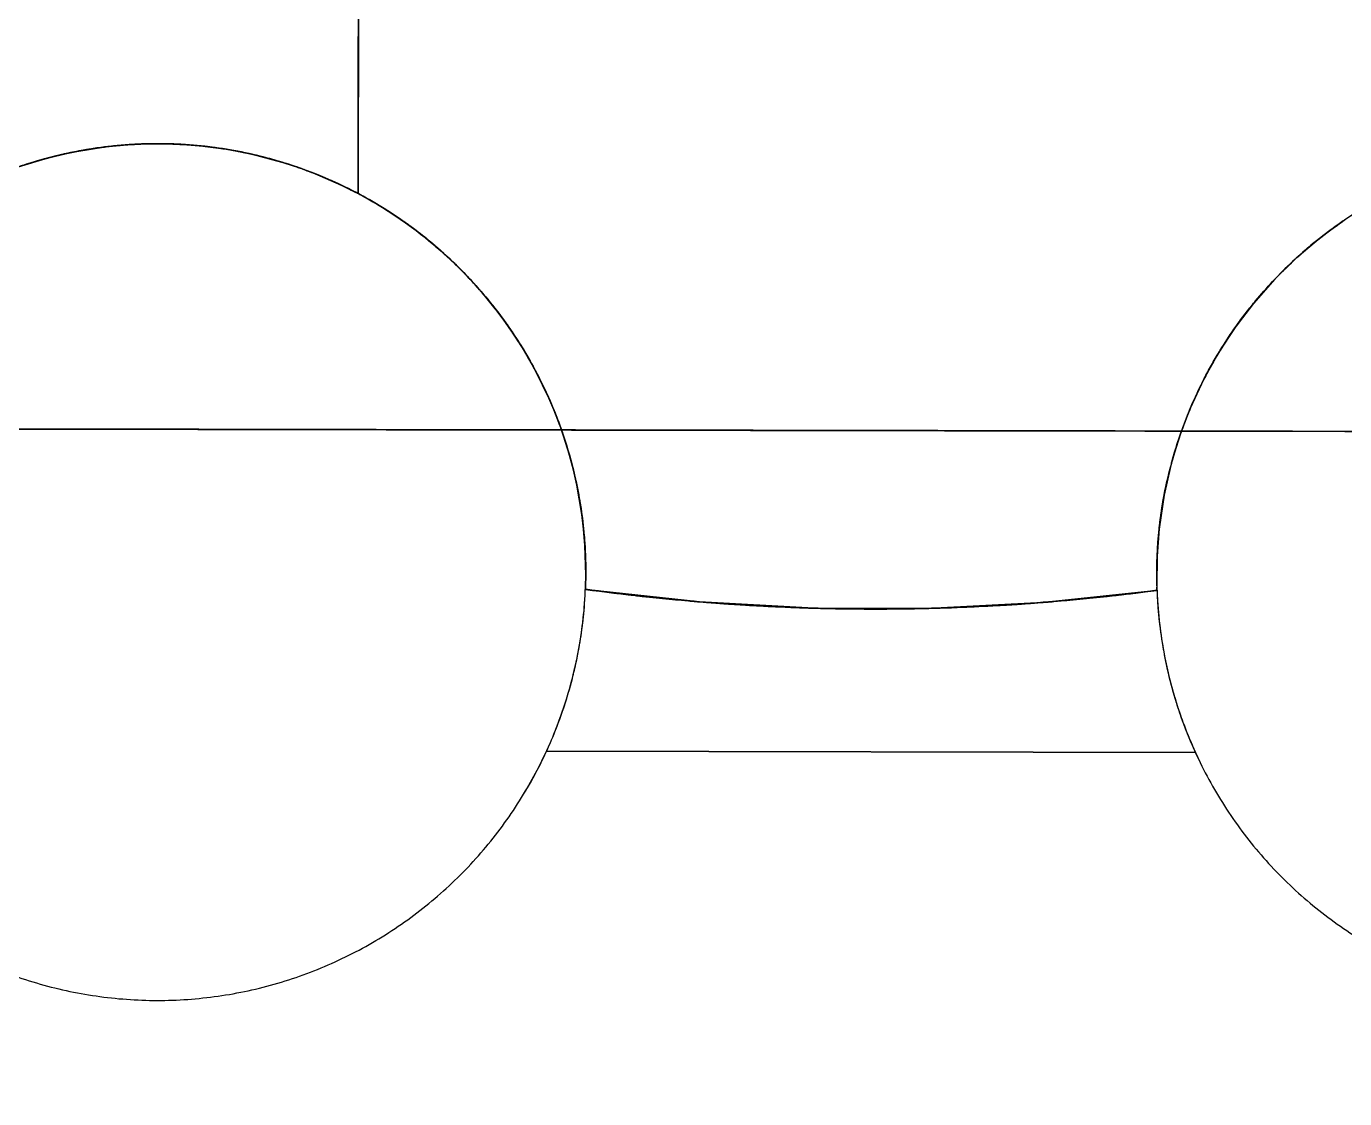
# Model space of a CAD drawing. Header units: metres. Extents: x -1161 to -1081, y 0 to 563.
# Drawn here: x -1094.669 to -1092.822, y 507.716 to 509.218 of the extents above; entities that cross this region are included whole.
import ezdxf

# ---------------------------------------------------------------- set-up
doc = ezdxf.new("R2010")
doc.units = ezdxf.units.M
doc.layers.add('A-GENM', color=7, linetype='Continuous', lineweight=35)

# ---------------------------------------------------------------- blocks, each defined once
blk = doc.blocks.new('Foundations-Piles - Px-1200-66435315-DRG-2873121 - DECK SLAB GENERAL ARRANGEMENT PLAN')
at = {"layer": 'A-GENM', "color": 9, "lineweight": 25, "true_color": 0xbebebe}
for start, end in [(98.1818, 106.3636), (98.474, 102.4106), (98.3595, 98.474), (90, 98.1818), (94.1903, 97.7989), (90.2678, 94.1903), (85.2604, 90), (85.9673, 89.6376), (85.2604, 85.9673), (82.0617, 85.2604), (81.8182, 85.2604), (73.6364, 81.8182), (77.7408, 81.4775), (106.3636, 114.5455), (106.6802, 114.5063), (106.555, 106.6802), (102.4106, 105.9618), (73.8555, 77.7408), (65.4545, 73.6364), (69.5094, 73.319), (65.6493, 69.5094), (114.5455, 122.7273), (115.2366, 122.3499), (114.5455, 115.2366), (57.2727, 65.4545), (61.2713, 65.1622), (57.4557, 61.2713), (122.7273, 130.9091), (122.3499, 125.0334), (49.0909, 57.2727), (53.0232, 57.0073), (125.0334, 130.9091), (49.237, 53.0232), (130.9091, 139.0909), (130.9091, 139.0909), (40.9091, 49.0332), (44.7599, 48.8545), (41.0308, 44.7599), (139.0909, 147.2727), (139.0909, 147.2727), (32.7273, 40.9091), (36.471, 40.7042), (32.8247, 36.471), (147.2727, 155.4545), (147.2727, 155.4545), (24.5455, 32.7273), (28.1348, 32.5566), (24.6185, 28.1348), (155.4545, 163.6364), (155.4545, 163.6364), (16.3636, 24.5455), (19.6943, 24.4122), (16.4123, 19.6943), (163.6364, 171.8182), (163.6364, 171.8182), (8.1818, 16.3636), (8.2309, 16.2711), (171.8182, 180), (171.8182, 180), (0, 8.1818), (0, 8.1818), (180, 188.1818), (180, 188.1818), (351.8182, 0), (352.0318, 0), (188.1818, 196.3636), (188.1818, 196.3636), (343.6364, 351.8182), (349.383, 351.8182), (351.8507, 352.0318), (344.0627, 349.383), (343.7001, 344.0627), (196.3636, 204.5455), (196.3636, 204.5455), (335.4545, 343.6364), (340.8893, 343.5737), (336.0926, 340.8893), (204.5455, 212.7273), (204.5455, 212.7273), (327.2727, 335.4545), (332.75, 335.363), (335.4873, 336.0926), (328.1212, 332.6991), (212.7273, 220.9091), (212.7273, 220.9091), (319.0909, 327.2727), (324.61, 327.1535), (327.3162, 328.1212), (320.1484, 324.61), (319.1453, 320.1484), (220.9091, 229.0909), (220.9091, 229.0909), (310.9091, 319.0909), (316.5668, 318.9451), (312.1736, 316.5668), (229.0909, 237.2727), (229.0909, 237.2727), (304.287, 310.9091), (308.5485, 310.7376), (310.9744, 312.1736), (304.287, 308.5485), (302.7273, 304.287), (302.8036, 304.1966), (237.2727, 245.4545), (237.2727, 245.4545), (294.5455, 302.7273), (296.2166, 300.545), (300.545, 302.531), (245.4545, 253.6364), (245.4545, 253.6364), (286.3636, 294.5455), (288.2326, 292.5512), (292.5512, 294.3251), (294.633, 296.2166), (286.4625, 288.2088), (253.6364, 261.0336), (253.6364, 261.8182), (276.7535, 280.1511), (278.1818, 286.3636), (280.1511, 284.5641), (284.5641, 286.12), (261.0336, 264.2124), (261.8182, 270), (264.2124, 268.889), (268.889, 272.219), (270, 278.1818), (272.219, 276.7535)]:
    blk.add_arc((0, 0), 0.6, start, end, dxfattribs=at)
at = {"layer": 'A-GENM', "color": 254, "lineweight": 25, "true_color": 0xd1d1d1}
for start, end in [(98.1818, 98.3595), (97.7989, 98.1818), (90, 90.164), (89.7105, 90), (81.4775, 81.9683), (106.3636, 106.555), (105.9618, 106.3636), (73.319, 73.7727), (65.1622, 65.4545), (57.0073, 57.2727), (48.8545, 49.0332), (40.7042, 40.9091), (32.5566, 32.7273), (24.4122, 24.5455), (318.9451, 319.0909), (310.7376, 310.9091), (302.6023, 302.7273), (294.3251, 294.5455), (286.12, 286.3636)]:
    blk.add_arc((0, 0), 0.6, start, end, dxfattribs=at)
blk = doc.blocks.new('Foundations-Piles - Px-1200-66435316-DRG-2873121 - DECK SLAB GENERAL ARRANGEMENT PLAN')
at = {"layer": 'A-GENM', "color": 9, "lineweight": 25, "true_color": 0xbebebe}
for start, end in [(98.1818, 106.3636), (98.5825, 103.1376), (98.3596, 98.5825), (90, 98.1818), (94.9444, 97.7989), (90.4895, 94.9444), (90.164, 90.4895), (85.2605, 90), (86.7848, 89.6375), (85.2605, 86.7848), (82.3965, 85.2605), (81.8182, 85.2605), (81.9684, 82.3965), (73.6364, 81.8182), (78.6446, 81.4775), (106.3636, 114.5455), (106.6753, 114.5063), (106.555, 106.6753), (103.1376, 105.9618), (74.3033, 78.6446), (73.7727, 74.3033), (65.4545, 73.6364), (70.5164, 73.319), (66.2101, 70.5164), (114.5455, 122.7273), (115.2366, 122.3499), (114.5455, 115.2366), (65.5769, 66.2101), (57.2727, 65.3533), (62.3963, 65.1622), (58.1168, 62.3963), (122.7273, 130.9091), (122.3499, 125.0334), (57.3808, 58.1168), (49.0909, 57.2727), (54.2818, 57.0073), (125.0334, 130.9091), (50.0234, 54.2818), (130.9091, 139.0909), (130.9091, 139.0909), (49.1846, 50.0234), (40.9091, 49.0909), (46.1713, 48.8547), (41.9298, 46.1713), (139.0909, 147.2727), (139.0909, 147.2727), (40.988, 41.9298), (32.7273, 40.9091), (38.064, 40.7044), (33.8361, 38.064), (32.7911, 33.8361), (147.2727, 155.4545), (147.2727, 155.4545), (24.5455, 32.7273), (29.959, 32.5569), (25.7423, 29.959), (24.5938, 25.7423), (155.4545, 163.6364), (155.4545, 163.6364), (16.3636, 24.5455), (21.8559, 24.4124), (17.6484, 21.8559), (163.6364, 171.8182), (163.6364, 171.8182), (16.3962, 17.6484), (8.1818, 16.3636), (13.7542, 16.2713), (9.5543, 13.7542), (8.2308, 9.5543), (171.8182, 180), (171.8182, 180), (5.6538, 8.1818), (0, 8.1818), (1.46, 5.6538), (180, 188.1818), (180, 188.1818), (351.8182, 0), (357.5544, 0), (0, 1.46), (353.3656, 357.5544), (351.8508, 353.3656), (188.1818, 196.3636), (188.1818, 196.3636), (343.6364, 351.8182), (349.4558, 351.8182), (345.2793, 349.4558), (343.7001, 345.2793), (196.3636, 204.5455), (196.3636, 204.5455), (335.4545, 343.6364), (341.3189, 343.5736), (337.1622, 341.3189), (335.4873, 337.1622), (204.5455, 212.7273), (204.5455, 212.7273), (327.2727, 335.4545), (333.2004, 335.363), (329.045, 333.2004), (327.3163, 329.045), (212.7273, 220.9091), (212.7273, 220.9091), (319.0909, 327.2727), (325.0821, 327.1535), (320.9277, 325.0821), (319.1453, 320.9277), (220.9091, 229.0909), (220.9091, 229.0909), (310.9091, 319.0909), (316.964, 318.9451), (312.8103, 316.964), (310.9744, 312.8103), (229.0909, 237.2727), (229.0909, 237.2727), (304.2872, 310.9091), (308.846, 310.7376), (304.6927, 308.846), (302.7273, 304.2872), (302.8036, 304.2872), (304.2872, 304.6927), (237.2727, 245.4545), (237.2727, 245.4545), (294.5455, 302.7273), (296.575, 300.7283), (300.7283, 302.531), (245.4545, 253.6364), (245.4545, 253.6364), (286.3636, 294.5455), (288.4572, 292.6107), (292.6107, 294.3251), (294.633, 296.575), (286.4625, 288.4572), (253.6364, 261.0336), (253.6364, 261.8182), (276.7535, 280.1511), (278.1818, 286.3636), (280.1511, 284.4932), (284.4932, 286.12), (261.0336, 264.2124), (261.8182, 270), (264.2124, 268.889), (268.889, 272.219), (270, 278.1818), (272.219, 276.7535)]:
    blk.add_arc((0, 0), 0.6, start, end, dxfattribs=at)
at = {"layer": 'A-GENM', "color": 254, "lineweight": 25, "true_color": 0xd1d1d1}
for start, end in [(98.1818, 98.3596), (97.7989, 98.1818), (90, 90.164), (89.6375, 90), (81.4775, 81.9684), (106.3636, 106.555), (105.9618, 106.3636), (73.319, 73.7727), (65.1622, 65.3533), (57.0073, 57.2727), (48.8547, 49.0909), (40.7044, 40.9091), (32.5569, 32.7273), (24.4124, 24.5455), (318.9451, 319.0909), (310.7376, 310.9091), (302.531, 302.7273), (294.3251, 294.5455), (286.12, 286.3636)]:
    blk.add_arc((0, 0), 0.6, start, end, dxfattribs=at)
blk = doc.blocks.new('Shotcrete Adaptive v1 - 1200 Dia Pile _ 2_000 Spacing-61394269-DRG-2873121 - DECK SLAB GENERAL ARRANGEMENT PLAN')
at = {"layer": 'A-GENM', "color": 9, "lineweight": 25, "true_color": 0xbebebe}
for p, q in [((-0.4546, 0.25), (0.4546, 0.25)), ((0.4546, 0.25), (-0.4546, 0.25))]:
    blk.add_line(p, q, dxfattribs=at)
for centre, radius, start, end in [((-1, 0), 0.6, 20.2506, 24.6243), ((-1, 0), 0.6, 20.2506, 24.6243), ((1, 0), 0.6, 156.256, 159.4284), ((1, 0), 0.6, 156.256, 159.4284), ((1, 0), 0.6, 155.3757, 156.256), ((1, 0), 0.6, 155.3757, 156.256), ((-1, 0), 0.6, 17.5708, 20.2506), ((-1, 0), 0.6, 17.5708, 20.2506), ((1, 0), 0.6, 159.4284, 162.8466), ((1, 0), 0.6, 159.4284, 162.8466), ((-1, 0), 0.6, 17.1534, 17.5708), ((-1, 0), 0.6, 17.1534, 17.5708), ((-1, 0), 0.6, 10.4552, 17.1534), ((-1, 0), 0.6, 10.4552, 17.1534), ((1, 0), 0.6, 162.8466, 164.1122), ((1, 0), 0.6, 162.8466, 164.1122), ((1, 0), 0.6, 165.2053, 167.4341), ((1, 0), 0.6, 165.2053, 167.4341), ((1, 0), 0.6, 164.1122, 165.1814), ((1, 0), 0.6, 164.1122, 165.1814), ((1, 0), 0.6, 167.4341, 170.3175), ((1, 0), 0.6, 167.4341, 170.3175), ((-1, 0), 0.6, 9.7254, 10.4552), ((-1, 0), 0.6, 9.7254, 10.4552), ((-1, 0), 0.6, 2.2116, 9.6825), ((-1, 0), 0.6, 2.2116, 9.6825), ((1, 0), 0.6, 170.3175, 171.9769), ((1, 0), 0.6, 170.3175, 171.9769), ((1, 0), 0.6, 171.9769, 173.3931), ((1, 0), 0.6, 171.9769, 173.3931), ((1, 0), 0.6, 173.7282, 175.3656), ((1, 0), 0.6, 173.7282, 175.3656), ((1, 0), 0.6, 173.41, 173.6668), ((1, 0), 0.6, 173.41, 173.6668), ((0, -2.95), 3, 94.6025, 97.6709), ((0, -2.95), 3, 94.3743, 94.7409), ((0, -2.95), 3, 91.5342, 94.6025), ((0, -2.95), 3, 91.3583, 91.6835), ((0, -2.95), 3, 88.4658, 91.5342), ((0, -2.95), 3, 88.3166, 88.6417), ((0, -2.95), 3, 85.3975, 88.4658), ((0, -2.95), 3, 85.2592, 85.6256), ((0, -2.95), 3, 82.3291, 85.3975), ((1, 0), 0.6, 175.3656, 177.7884), ((1, 0), 0.6, 175.3656, 177.7884), ((0, -2.95), 3, 97.3435, 97.6709), ((0, -2.95), 3, 82.3291, 82.6565)]:
    blk.add_arc(centre, radius, start, end, dxfattribs=at)
at = {"layer": 'A-GENM', "color": 254, "lineweight": 25, "true_color": 0xd1d1d1}
for start, end in [(94.8905, 96.2933), (94.7409, 94.8881), (93.5177, 94.3743), (92.1103, 93.5084), (91.6835, 92.1083), (88.6417, 91.3583), (87.8921, 88.3166), (86.4919, 87.8901), (85.6256, 86.4885), (85.1133, 85.2592), (83.7068, 85.1097), (96.3064, 97.3435), (82.6565, 83.6935)]:
    blk.add_arc((0, -2.95), 3, start, end, dxfattribs=at)
blk = doc.blocks.new('StitchPour_RS39A_05 - StitchPour_RS39A_05-60503718-DRG-2873121 - DECK SLAB GENERAL ARRANGEMENT PLAN')
at = {"layer": 'A-GENM', "color": 253, "lineweight": 25, "true_color": 0xa3a3a3}
blk.add_open_spline([(111.2352, -14.4712), (111.1836, -14.2757), (111.0193, -13.6531), (110.686, -12.3898), (110.3197, -11.0016), (109.9816, -9.7203), (109.728, -8.7592), (109.4744, -7.7982), (109.2209, -6.8372), (108.9673, -5.8762), (108.7982, -5.2355), (108.7137, -4.9151)], degree=3, knots=[0.6892599, 0.6892599, 0.6892599, 0.6892599, 0.7083333, 0.75, 0.8125, 0.84375, 0.875, 0.90625, 0.9375, 0.96875, 1, 1, 1, 1], dxfattribs=at)
at = {"layer": 'A-GENM', "color": 9, "lineweight": 25, "true_color": 0xbebebe}
for points in [[(110.4042, -11.322), (110.4375, -11.4481), (110.4708, -11.5742), (110.504, -11.7003)], [(110.622, -12.1474), (110.6621, -12.2994), (110.7022, -12.4514), (110.7423, -12.6033)], [(110.7423, -12.6033), (110.8117, -12.8663), (110.8811, -13.1292), (110.9505, -13.3922)]]:
    blk.add_open_spline(points, degree=3, dxfattribs=at)
at = {"layer": 'A-GENM', "color": 253, "lineweight": 25, "true_color": 0xa3a3a3}
blk.add_open_spline([(110.504, -11.7003), (110.5434, -11.8494), (110.5827, -11.9984), (110.622, -12.1474)], degree=3, dxfattribs=at)
blk = doc.blocks.new('T2DPAA-T2D-C3S-RS-M3D-100334_rvt-1-DRG-2873121 - DECK SLAB GENERAL ARRANGEMENT PLAN')
at = {"layer": 'A-GENM', "color": 9, "lineweight": 25, "true_color": 0xbebebe}
for p, q in [((-1094.2038, 509.253), (-1094.2042, 508.9836)), ((-1094.2042, 508.9836), (-1094.2038, 509.253)), ((-1094.2039, 509.1553), (-1094.2038, 509.253)), ((-1094.2038, 509.253), (-1094.2039, 509.1553)), ((-1094.2042, 508.9836), (-1094.2039, 509.1553)), ((-1094.2039, 509.1553), (-1094.2042, 508.9836)), ((-1094.6109, 509.0402), (-1094.5982, 509.0427)), ((-1094.5982, 509.0427), (-1094.558, 509.049)), ((-1094.558, 509.049), (-1094.528, 509.0519)), ((-1094.528, 509.0519), (-1094.5141, 509.0528)), ((-1094.5141, 509.0528), (-1094.4734, 509.0533)), ((-1094.4734, 509.0533), (-1094.4442, 509.0521)), ((-1094.4442, 509.0521), (-1094.4294, 509.0509)), ((-1094.4294, 509.0509), (-1094.389, 509.0457)), ((-1094.389, 509.0457), (-1094.3613, 509.0405)), ((-1094.68, 509.0209), (-1094.6413, 509.0328)), ((-1094.6413, 509.0328), (-1094.6109, 509.0402)), ((-1094.3613, 509.0405), (-1094.3459, 509.0371)), ((-1094.3459, 509.0371), (-1094.3065, 509.0262)), ((-1094.3065, 509.0262), (-1094.2808, 509.0176)), ((-1094.2808, 509.0176), (-1094.2651, 509.0117)), ((-1094.2651, 509.0117), (-1094.2277, 508.9954)), ((-1094.2277, 508.9954), (-1094.2042, 508.9836)), ((-1094.1887, 508.9751), (-1094.2042, 508.9836)), ((-1094.1534, 508.9534), (-1094.1887, 508.9751)), ((-1094.1328, 508.9391), (-1094.1534, 508.9534)), ((-1094.1181, 508.928), (-1094.1328, 508.9391)), ((-1092.825, 508.9444), (-1092.8557, 508.9218)), ((-1092.8238, 508.9453), (-1092.825, 508.9444)), ((-1092.822, 508.9464), (-1092.8238, 508.9453)), ((-1094.0862, 508.9016), (-1094.1181, 508.928)), ((-1092.8557, 508.9218), (-1092.8885, 508.8941)), ((-1094.0683, 508.8849), (-1094.0862, 508.9016)), ((-1094.0547, 508.8715), (-1094.0683, 508.8849)), ((-1092.8923, 508.8907), (-1092.9196, 508.8638)), ((-1092.8911, 508.8918), (-1092.8923, 508.8907)), ((-1094.0269, 508.8408), (-1094.0547, 508.8715)), ((-1092.9196, 508.8638), (-1092.9493, 508.8302)), ((-1094.0119, 508.8223), (-1094.0269, 508.8408)), ((-1094, 508.8065), (-1094.0112, 508.8213)), ((-1092.9512, 508.8278), (-1092.9744, 508.7973)), ((-1092.9499, 508.8294), (-1092.9512, 508.8278)), ((-1093.9867, 508.7875), (-1094, 508.8065)), ((-1093.9768, 508.7722), (-1093.9861, 508.7865)), ((-1092.9744, 508.7973), (-1092.9989, 508.7599)), ((-1093.965, 508.7524), (-1093.9768, 508.7722)), ((-1093.955, 508.7345), (-1093.965, 508.7524)), ((-1093.0005, 508.7572), (-1093.0191, 508.7236)), ((-1092.9993, 508.7592), (-1093.0005, 508.7572)), ((-1093.9369, 508.6972), (-1093.955, 508.7345)), ((-1093.0191, 508.7236), (-1093.0382, 508.6826)), ((-1093.9282, 508.6766), (-1093.9369, 508.6972)), ((-1093.9207, 508.6568), (-1093.9282, 508.6766)), ((-1093.0392, 508.6803), (-1093.0503, 508.6514)), ((-1093.0382, 508.6826), (-1093.0392, 508.6803)), ((-1093.9193, 508.6529), (-1093.9207, 508.6568)), ((-1093.908, 508.6173), (-1093.9193, 508.6529)), ((-1093.0528, 508.6444), (-1093.0643, 508.607)), ((-1093.0503, 508.6514), (-1093.0528, 508.6444)), ((-1093.0651, 508.604), (-1093.0655, 508.6023)), ((-1093.8906, 508.5342), (-1093.8976, 508.575)), ((-1093.0748, 508.5612), (-1093.0814, 508.5169)), ((-1093.8852, 508.4495), (-1093.8864, 508.4909)), ((-1093.0846, 508.4759), (-1093.085, 508.4344)), ((-1093.8857, 508.4292), (-1093.8852, 508.4495)), ((-1093.085, 508.4344), (-1093.0849, 508.4329)), ((-1093.0849, 508.4323), (-1093.0849, 508.4311)), ((-1093.726, 508.4118), (-1093.8857, 508.4292)), ((-1093.0848, 508.4278), (-1093.2445, 508.4109)), ((-1093.0849, 508.4311), (-1093.0848, 508.4278)), ((-1093.5656, 508.4029), (-1093.726, 508.4118)), ((-1093.405, 508.4026), (-1093.5656, 508.4029)), ((-1093.2445, 508.4109), (-1093.405, 508.4026))]:
    blk.add_line(p, q, dxfattribs=at)
at = {"layer": 'A-GENM', "color": 9, "lineweight": 25, "true_color": 0xbebebe, "flags": 128}
for points in [[(-1093.8976, 508.575), (-1093.9025, 508.5964), (-1093.908, 508.6173)], [(-1093.0658, 508.6013), (-1093.0665, 508.5986), (-1093.0748, 508.5612)], [(-1093.8864, 508.4909), (-1093.8882, 508.5134), (-1093.8906, 508.5342)], [(-1093.0814, 508.5169), (-1093.0818, 508.5139), (-1093.0846, 508.4759)]]:
    blk.add_lwpolyline(points, dxfattribs=at)
at = {"layer": 'A-GENM', "color": 254, "lineweight": 25, "true_color": 0xd1d1d1}
for points in [[(-1094.5874, 509.0447), (-1094.5933, 509.0437), (-1094.5993, 509.0426), (-1094.6052, 509.0413)], [(-1094.5845, 509.0452), (-1094.5851, 509.0451), (-1094.5858, 509.045), (-1094.5864, 509.0449)], [(-1094.5447, 509.0505), (-1094.558, 509.0492), (-1094.5713, 509.0474), (-1094.5845, 509.0452)], [(-1094.5327, 509.0516), (-1094.5367, 509.0513), (-1094.5407, 509.0509), (-1094.5447, 509.0505)], [(-1094.522, 509.0523), (-1094.5256, 509.0521), (-1094.5291, 509.0519), (-1094.5327, 509.0516)], [(-1094.5017, 509.0532), (-1094.5085, 509.0531), (-1094.5153, 509.0527), (-1094.522, 509.0523)], [(-1094.4586, 509.0529), (-1094.473, 509.0535), (-1094.4874, 509.0536), (-1094.5017, 509.0532)], [(-1094.4484, 509.0523), (-1094.4518, 509.0526), (-1094.4552, 509.0527), (-1094.4586, 509.0529)], [(-1094.4383, 509.0516), (-1094.4417, 509.0519), (-1094.4451, 509.0521), (-1094.4484, 509.0523)], [(-1094.4157, 509.0494), (-1094.4232, 509.0503), (-1094.4308, 509.051), (-1094.4383, 509.0516)], [(-1094.3731, 509.0429), (-1094.3872, 509.0456), (-1094.4014, 509.0478), (-1094.4157, 509.0494)], [(-1094.3648, 509.0413), (-1094.3676, 509.0418), (-1094.3703, 509.0424), (-1094.3731, 509.0429)], [(-1094.6296, 509.0358), (-1094.6423, 509.0327), (-1094.6549, 509.0291), (-1094.6673, 509.0251)], [(-1094.6159, 509.0391), (-1094.6205, 509.038), (-1094.625, 509.037), (-1094.6296, 509.0358)], [(-1094.6052, 509.0413), (-1094.6088, 509.0406), (-1094.6123, 509.0399), (-1094.6159, 509.0391)], [(-1094.3557, 509.0393), (-1094.3587, 509.04), (-1094.3618, 509.0406), (-1094.3648, 509.0413)], [(-1094.3311, 509.0333), (-1094.3392, 509.0355), (-1094.3474, 509.0375), (-1094.3557, 509.0393)], [(-1094.2903, 509.0209), (-1094.3037, 509.0255), (-1094.3173, 509.0297), (-1094.3311, 509.0333)], [(-1094.2837, 509.0186), (-1094.2859, 509.0194), (-1094.2881, 509.0202), (-1094.2903, 509.0209)], [(-1094.2758, 509.0157), (-1094.2784, 509.0167), (-1094.281, 509.0177), (-1094.2837, 509.0186)], [(-1094.2504, 509.0056), (-1094.2588, 509.0092), (-1094.2672, 509.0126), (-1094.2758, 509.0157)], [(-1094.2118, 508.9876), (-1094.2245, 508.994), (-1094.2374, 509.0001), (-1094.2504, 509.0056)], [(-1094.2066, 508.9849), (-1094.2083, 508.9858), (-1094.2101, 508.9867), (-1094.2118, 508.9876)], [(-1094.1999, 508.9813), (-1094.2021, 508.9825), (-1094.2043, 508.9837), (-1094.2066, 508.9849)], [(-1094.1745, 508.9668), (-1094.1829, 508.9718), (-1094.1913, 508.9767), (-1094.1999, 508.9813)], [(-1094.1389, 508.9434), (-1094.1505, 508.9516), (-1094.1624, 508.9594), (-1094.1745, 508.9668)], [(-1094.1347, 508.9404), (-1094.1361, 508.9414), (-1094.1375, 508.9424), (-1094.1389, 508.9434)], [(-1094.129, 508.9363), (-1094.1309, 508.9377), (-1094.1328, 508.9391), (-1094.1347, 508.9404)], [(-1094.1049, 508.9176), (-1094.1128, 508.924), (-1094.1208, 508.9303), (-1094.129, 508.9363)], [(-1092.825, 508.9444), (-1092.8368, 508.9363), (-1092.8484, 508.9277), (-1092.8596, 508.9188)], [(-1092.8233, 508.9456), (-1092.8239, 508.9452), (-1092.8244, 508.9448), (-1092.825, 508.9444)], [(-1092.822, 508.9464), (-1092.8225, 508.9461), (-1092.8229, 508.9459), (-1092.8233, 508.9456)], [(-1094.0729, 508.8894), (-1094.0832, 508.8991), (-1094.0939, 508.9086), (-1094.1049, 508.9176)], [(-1092.8596, 508.9188), (-1092.8692, 508.9111), (-1092.8785, 508.9032), (-1092.8876, 508.8949)], [(-1092.8876, 508.8949), (-1092.8882, 508.8944), (-1092.8887, 508.894), (-1092.8892, 508.8935)], [(-1094.0697, 508.8863), (-1094.0708, 508.8874), (-1094.0718, 508.8884), (-1094.0729, 508.8894)], [(-1094.0652, 508.882), (-1094.0667, 508.8834), (-1094.0682, 508.8849), (-1094.0697, 508.8863)], [(-1094.043, 508.859), (-1094.0502, 508.8668), (-1094.0576, 508.8745), (-1094.0652, 508.882)], [(-1092.8922, 508.8907), (-1092.9028, 508.881), (-1092.913, 508.8708), (-1092.9228, 508.8604)], [(-1092.891, 508.8918), (-1092.8914, 508.8914), (-1092.8918, 508.8911), (-1092.8922, 508.8907)], [(-1094.0153, 508.8265), (-1094.0241, 508.8377), (-1094.0334, 508.8485), (-1094.043, 508.859)], [(-1092.9228, 508.8604), (-1092.931, 508.8516), (-1092.939, 508.8426), (-1092.9467, 508.8333)], [(-1094.013, 508.8237), (-1094.0138, 508.8246), (-1094.0145, 508.8256), (-1094.0153, 508.8265)], [(-1094.0096, 508.8193), (-1094.0107, 508.8207), (-1094.0119, 508.8222), (-1094.013, 508.8237)], [(-1092.9511, 508.8279), (-1092.9602, 508.8168), (-1092.9688, 508.8053), (-1092.977, 508.7935)], [(-1092.9494, 508.83), (-1092.95, 508.8293), (-1092.9506, 508.8286), (-1092.9511, 508.8279)], [(-1092.9467, 508.8333), (-1092.9475, 508.8324), (-1092.9482, 508.8315), (-1092.949, 508.8306)], [(-1093.99, 508.7922), (-1093.9963, 508.8014), (-1094.0028, 508.8104), (-1094.0096, 508.8193)], [(-1093.9671, 508.7562), (-1093.9738, 508.7675), (-1093.9808, 508.7786), (-1093.9881, 508.7895)], [(-1092.977, 508.7935), (-1092.9838, 508.7839), (-1092.9903, 508.774), (-1092.9964, 508.764)], [(-1093.9661, 508.7544), (-1093.9664, 508.755), (-1093.9668, 508.7556), (-1093.9671, 508.7562)], [(-1093.9633, 508.7495), (-1093.9641, 508.7509), (-1093.9649, 508.7523), (-1093.9657, 508.7536)], [(-1093.9469, 508.7186), (-1093.9521, 508.7291), (-1093.9576, 508.7394), (-1093.9633, 508.7495)], [(-1093.0004, 508.7574), (-1093.0078, 508.745), (-1093.0147, 508.7324), (-1093.0211, 508.7196)], [(-1092.9989, 508.7599), (-1092.9994, 508.7591), (-1092.9999, 508.7582), (-1093.0004, 508.7574)], [(-1092.9964, 508.764), (-1092.9971, 508.7628), (-1092.9979, 508.7616), (-1092.9986, 508.7604)], [(-1093.9463, 508.7173), (-1093.9465, 508.7178), (-1093.9467, 508.7182), (-1093.9469, 508.7186)], [(-1093.9452, 508.7151), (-1093.9454, 508.7155), (-1093.9457, 508.716), (-1093.9459, 508.7164)], [(-1093.9295, 508.6797), (-1093.9343, 508.6917), (-1093.9396, 508.7035), (-1093.9452, 508.7151)], [(-1093.0211, 508.7196), (-1093.0263, 508.7093), (-1093.0312, 508.6988), (-1093.0358, 508.6882)], [(-1093.9286, 508.6776), (-1093.9289, 508.6783), (-1093.9292, 508.679), (-1093.9295, 508.6797)], [(-1093.9272, 508.6741), (-1093.9277, 508.6753), (-1093.9282, 508.6765), (-1093.9286, 508.6776)], [(-1093.9192, 508.6526), (-1093.9217, 508.6598), (-1093.9244, 508.667), (-1093.9272, 508.6741)], [(-1093.0392, 508.6803), (-1093.0432, 508.6706), (-1093.047, 508.6609), (-1093.0505, 508.651)], [(-1093.0378, 508.6835), (-1093.0383, 508.6825), (-1093.0387, 508.6815), (-1093.0391, 508.6805)], [(-1093.0358, 508.6882), (-1093.0365, 508.6867), (-1093.0372, 508.6851), (-1093.0378, 508.6835)], [(-1093.9148, 508.6397), (-1093.9162, 508.644), (-1093.9177, 508.6483), (-1093.9192, 508.6526)], [(-1093.9143, 508.6381), (-1093.9145, 508.6386), (-1093.9146, 508.6391), (-1093.9148, 508.6397)], [(-1093.9134, 508.6354), (-1093.9137, 508.6363), (-1093.914, 508.6372), (-1093.9143, 508.6381)], [(-1093.903, 508.5987), (-1093.9061, 508.611), (-1093.9096, 508.6232), (-1093.9134, 508.6354)], [(-1093.0542, 508.6401), (-1093.0578, 508.6294), (-1093.0611, 508.6186), (-1093.0641, 508.6077)], [(-1093.0505, 508.651), (-1093.0518, 508.6474), (-1093.053, 508.6438), (-1093.0542, 508.6401)], [(-1093.9026, 508.5972), (-1093.9028, 508.5977), (-1093.9029, 508.5982), (-1093.903, 508.5987)], [(-1093.0665, 508.5986), (-1093.07, 508.5848), (-1093.073, 508.5708), (-1093.0756, 508.5568)], [(-1093.0655, 508.6024), (-1093.0658, 508.6012), (-1093.0661, 508.6), (-1093.0664, 508.5988)], [(-1093.0643, 508.607), (-1093.0644, 508.6064), (-1093.0645, 508.6059), (-1093.0647, 508.6054)], [(-1093.902, 508.5945), (-1093.9022, 508.5954), (-1093.9024, 508.5963), (-1093.9026, 508.5972)], [(-1093.8939, 508.5551), (-1093.894, 508.5557), (-1093.8941, 508.5563), (-1093.8942, 508.5569)], [(-1093.8933, 508.5519), (-1093.8935, 508.553), (-1093.8937, 508.554), (-1093.8939, 508.5551)], [(-1093.8883, 508.5147), (-1093.8896, 508.5272), (-1093.8913, 508.5396), (-1093.8933, 508.5519)], [(-1093.0756, 508.5568), (-1093.0776, 508.5459), (-1093.0792, 508.5349), (-1093.0806, 508.5239)], [(-1093.8855, 508.4722), (-1093.8859, 508.4864), (-1093.8869, 508.5006), (-1093.8883, 508.5147)], [(-1093.0818, 508.5139), (-1093.0833, 508.4997), (-1093.0843, 508.4854), (-1093.0848, 508.4712)], [(-1093.0813, 508.5181), (-1093.0814, 508.5168), (-1093.0816, 508.5154), (-1093.0817, 508.5141)], [(-1093.0806, 508.5239), (-1093.0808, 508.522), (-1093.0811, 508.52), (-1093.0813, 508.5181)], [(-1093.8854, 508.47), (-1093.8854, 508.4707), (-1093.8855, 508.4714), (-1093.8855, 508.4722)], [(-1093.8853, 508.4664), (-1093.8853, 508.4674), (-1093.8854, 508.4683), (-1093.8854, 508.4693)], [(-1093.0848, 508.4712), (-1093.0852, 508.4603), (-1093.0853, 508.4495), (-1093.0851, 508.4386)], [(-1093.8857, 508.4295), (-1093.8852, 508.4418), (-1093.8851, 508.4541), (-1093.8853, 508.4664)], [(-1093.0851, 508.4386), (-1093.0851, 508.4372), (-1093.085, 508.4358), (-1093.085, 508.4344)], [(-1093.0849, 508.4324), (-1093.0849, 508.431), (-1093.0848, 508.4295), (-1093.0848, 508.4281)], [(-1093.8132, 508.4204), (-1093.8374, 508.4232), (-1093.8615, 508.4262), (-1093.8857, 508.4295)], [(-1093.7405, 508.4131), (-1093.7648, 508.4153), (-1093.789, 508.4177), (-1093.8132, 508.4204)], [(-1093.1573, 508.4193), (-1093.1815, 508.4166), (-1093.2057, 508.4143), (-1093.23, 508.4122)], [(-1093.0848, 508.4281), (-1093.1089, 508.4249), (-1093.1331, 508.4219), (-1093.1573, 508.4193)], [(-1093.7264, 508.4119), (-1093.7311, 508.4123), (-1093.7358, 508.4127), (-1093.7405, 508.4131)], [(-1093.6677, 508.4076), (-1093.6872, 508.4089), (-1093.7067, 508.4103), (-1093.7262, 508.4119)], [(-1093.5948, 508.4039), (-1093.6191, 508.4048), (-1093.6434, 508.4061), (-1093.6677, 508.4076)], [(-1093.566, 508.4029), (-1093.5756, 508.4032), (-1093.5852, 508.4035), (-1093.5948, 508.4039)], [(-1093.5218, 508.402), (-1093.5362, 508.4022), (-1093.5507, 508.4025), (-1093.5652, 508.4029)], [(-1093.4487, 508.4019), (-1093.4731, 508.4016), (-1093.4974, 508.4016), (-1093.5218, 508.402)], [(-1093.4046, 508.4026), (-1093.4193, 508.4023), (-1093.434, 508.402), (-1093.4487, 508.4019)], [(-1093.3757, 508.4035), (-1093.3853, 508.4032), (-1093.3949, 508.4029), (-1093.4045, 508.4026)], [(-1093.3028, 508.407), (-1093.3271, 508.4055), (-1093.3514, 508.4044), (-1093.3757, 508.4035)], [(-1093.2443, 508.4111), (-1093.2638, 508.4095), (-1093.2833, 508.4081), (-1093.3028, 508.407)], [(-1093.23, 508.4122), (-1093.2347, 508.4118), (-1093.2394, 508.4114), (-1093.2441, 508.4111)]]:
    blk.add_open_spline(points, degree=3, dxfattribs=at)
at = {"layer": 'A-GENM', "color": 9, "lineweight": 25, "true_color": 0xbebebe}
for points in [[(-1094.6052, 509.0413), (-1094.5993, 509.0425), (-1094.5933, 509.0437), (-1094.5874, 509.0447)], [(-1094.605, 509.0414), (-1094.5995, 509.0425), (-1094.5941, 509.0435), (-1094.5886, 509.0445)], [(-1094.5886, 509.0445), (-1094.5873, 509.0447), (-1094.5861, 509.0449), (-1094.5848, 509.0451)], [(-1094.5864, 509.0449), (-1094.5858, 509.045), (-1094.5851, 509.0451), (-1094.5845, 509.0452)], [(-1094.5848, 509.0451), (-1094.5841, 509.0453), (-1094.5833, 509.0454), (-1094.5826, 509.0455)], [(-1094.5845, 509.0452), (-1094.5713, 509.0474), (-1094.558, 509.0492), (-1094.5447, 509.0505)], [(-1094.5826, 509.0455), (-1094.5683, 509.0479), (-1094.554, 509.0497), (-1094.5396, 509.051)], [(-1094.5447, 509.0505), (-1094.5407, 509.0509), (-1094.5367, 509.0513), (-1094.5327, 509.0516)], [(-1094.5396, 509.051), (-1094.5369, 509.0512), (-1094.5342, 509.0515), (-1094.5315, 509.0517)], [(-1094.5327, 509.0516), (-1094.5291, 509.0519), (-1094.5256, 509.0521), (-1094.522, 509.0523)], [(-1094.5315, 509.0517), (-1094.5284, 509.0519), (-1094.5253, 509.0521), (-1094.5222, 509.0523)], [(-1094.5222, 509.0523), (-1094.5161, 509.0527), (-1094.5101, 509.053), (-1094.504, 509.0532)], [(-1094.522, 509.0523), (-1094.5153, 509.0528), (-1094.5085, 509.0531), (-1094.5017, 509.0532)], [(-1094.504, 509.0532), (-1094.5033, 509.0532), (-1094.5026, 509.0532), (-1094.5019, 509.0532)], [(-1094.5017, 509.0532), (-1094.4874, 509.0536), (-1094.473, 509.0535), (-1094.4586, 509.0529)], [(-1094.4993, 509.0533), (-1094.4983, 509.0533), (-1094.4973, 509.0533), (-1094.4963, 509.0534)], [(-1094.4963, 509.0534), (-1094.4819, 509.0536), (-1094.4674, 509.0534), (-1094.453, 509.0526)], [(-1094.4586, 509.0529), (-1094.4552, 509.0527), (-1094.4518, 509.0525), (-1094.4484, 509.0523)], [(-1094.453, 509.0526), (-1094.451, 509.0525), (-1094.449, 509.0524), (-1094.447, 509.0523)], [(-1094.4484, 509.0523), (-1094.4451, 509.0521), (-1094.4417, 509.0519), (-1094.4383, 509.0516)], [(-1094.447, 509.0523), (-1094.4443, 509.0521), (-1094.4417, 509.0519), (-1094.439, 509.0517)], [(-1094.439, 509.0517), (-1094.4323, 509.0512), (-1094.4257, 509.0505), (-1094.419, 509.0498)], [(-1094.4383, 509.0516), (-1094.4308, 509.051), (-1094.4232, 509.0503), (-1094.4157, 509.0494)], [(-1094.419, 509.0498), (-1094.4172, 509.0496), (-1094.4153, 509.0494), (-1094.4134, 509.0492)], [(-1094.4157, 509.0494), (-1094.4014, 509.0478), (-1094.3872, 509.0456), (-1094.3731, 509.0429)], [(-1094.4134, 509.0492), (-1094.4122, 509.049), (-1094.411, 509.0489), (-1094.4098, 509.0487)], [(-1094.4098, 509.0487), (-1094.3955, 509.0469), (-1094.3812, 509.0446), (-1094.367, 509.0417)], [(-1094.3731, 509.0429), (-1094.3703, 509.0424), (-1094.3676, 509.0418), (-1094.3648, 509.0413)], [(-1094.367, 509.0417), (-1094.3657, 509.0415), (-1094.3644, 509.0412), (-1094.3631, 509.0409)], [(-1094.6683, 509.0248), (-1094.6678, 509.025), (-1094.6673, 509.0252), (-1094.6668, 509.0253)], [(-1094.6673, 509.0251), (-1094.6549, 509.0291), (-1094.6423, 509.0327), (-1094.6296, 509.0358)], [(-1094.6668, 509.0253), (-1094.653, 509.0297), (-1094.6391, 509.0336), (-1094.625, 509.0369)], [(-1094.6296, 509.0358), (-1094.625, 509.037), (-1094.6205, 509.038), (-1094.6159, 509.039)], [(-1094.625, 509.0369), (-1094.6217, 509.0377), (-1094.6184, 509.0385), (-1094.615, 509.0393)], [(-1094.6159, 509.039), (-1094.6123, 509.0398), (-1094.6088, 509.0406), (-1094.6052, 509.0413)], [(-1094.615, 509.0393), (-1094.6117, 509.04), (-1094.6083, 509.0407), (-1094.605, 509.0414)], [(-1094.3648, 509.0413), (-1094.3618, 509.0406), (-1094.3587, 509.04), (-1094.3557, 509.0393)], [(-1094.3631, 509.0409), (-1094.3612, 509.0405), (-1094.3592, 509.0401), (-1094.3572, 509.0397)], [(-1094.3572, 509.0397), (-1094.3498, 509.0381), (-1094.3425, 509.0363), (-1094.3352, 509.0344)], [(-1094.3557, 509.0393), (-1094.3474, 509.0375), (-1094.3392, 509.0355), (-1094.3311, 509.0333)], [(-1094.3352, 509.0344), (-1094.3332, 509.0339), (-1094.3311, 509.0334), (-1094.3291, 509.0328)], [(-1094.3311, 509.0333), (-1094.3173, 509.0297), (-1094.3037, 509.0255), (-1094.2903, 509.0209)], [(-1094.3291, 509.0328), (-1094.3277, 509.0324), (-1094.3263, 509.032), (-1094.3249, 509.0317)], [(-1094.3249, 509.0317), (-1094.3109, 509.0278), (-1094.2971, 509.0234), (-1094.2835, 509.0186)], [(-1094.2903, 509.0209), (-1094.2881, 509.0202), (-1094.2859, 509.0194), (-1094.2837, 509.0186)], [(-1094.2837, 509.0186), (-1094.281, 509.0177), (-1094.2784, 509.0167), (-1094.2758, 509.0157)], [(-1094.2835, 509.0186), (-1094.2829, 509.0183), (-1094.2823, 509.0181), (-1094.2817, 509.0179)], [(-1094.2817, 509.0179), (-1094.2806, 509.0175), (-1094.2795, 509.0171), (-1094.2784, 509.0167)], [(-1094.2784, 509.0167), (-1094.2703, 509.0137), (-1094.2624, 509.0106), (-1094.2544, 509.0073)], [(-1094.2758, 509.0157), (-1094.2672, 509.0126), (-1094.2588, 509.0092), (-1094.2504, 509.0056)], [(-1094.2544, 509.0073), (-1094.2531, 509.0067), (-1094.2517, 509.0062), (-1094.2503, 509.0056)], [(-1094.2504, 509.0056), (-1094.2374, 509.0001), (-1094.2245, 508.994), (-1094.2118, 508.9876)], [(-1094.248, 509.0046), (-1094.2464, 509.0039), (-1094.2448, 509.0032), (-1094.2433, 509.0025)], [(-1094.2433, 509.0025), (-1094.23, 508.9967), (-1094.217, 508.9904), (-1094.2042, 508.9836)], [(-1094.2118, 508.9876), (-1094.2101, 508.9867), (-1094.2083, 508.9858), (-1094.2066, 508.9849)], [(-1094.2066, 508.9849), (-1094.2043, 508.9837), (-1094.2021, 508.9825), (-1094.1999, 508.9813)], [(-1094.2042, 508.9836), (-1094.1953, 508.9789), (-1094.1864, 508.9739), (-1094.1777, 508.9687)], [(-1094.1777, 508.9687), (-1094.1758, 508.9676), (-1094.1739, 508.9664), (-1094.172, 508.9653)], [(-1094.1745, 508.9668), (-1094.1624, 508.9594), (-1094.1505, 508.9516), (-1094.1389, 508.9434)], [(-1094.172, 508.9653), (-1094.1586, 508.957), (-1094.1455, 508.9483), (-1094.1328, 508.9391)], [(-1094.1389, 508.9434), (-1094.1375, 508.9424), (-1094.1361, 508.9414), (-1094.1347, 508.9404)], [(-1094.1347, 508.9404), (-1094.1328, 508.9391), (-1094.1309, 508.9377), (-1094.129, 508.9363)], [(-1094.1328, 508.9391), (-1094.124, 508.9327), (-1094.1155, 508.9262), (-1094.1071, 508.9194)], [(-1094.129, 508.9363), (-1094.1208, 508.9303), (-1094.1128, 508.924), (-1094.1049, 508.9176)], [(-1092.8597, 508.9187), (-1092.8485, 508.9277), (-1092.8369, 508.9362), (-1092.8251, 508.9444)], [(-1092.8596, 508.9188), (-1092.8484, 508.9277), (-1092.8368, 508.9363), (-1092.825, 508.9444)], [(-1092.8251, 508.9444), (-1092.8245, 508.9448), (-1092.8239, 508.9451), (-1092.8233, 508.9455)], [(-1092.825, 508.9444), (-1092.8244, 508.9448), (-1092.8239, 508.9452), (-1092.8233, 508.9456)], [(-1092.8233, 508.9456), (-1092.8229, 508.9459), (-1092.8225, 508.9461), (-1092.822, 508.9464)], [(-1092.8233, 508.9455), (-1092.8229, 508.9458), (-1092.8225, 508.9461), (-1092.822, 508.9464)], [(-1094.1071, 508.9194), (-1094.1056, 508.9182), (-1094.1042, 508.917), (-1094.1027, 508.9157)], [(-1094.1049, 508.9176), (-1094.0939, 508.9086), (-1094.0832, 508.8992), (-1094.0729, 508.8894)], [(-1094.1027, 508.9157), (-1094.1016, 508.9149), (-1094.1006, 508.914), (-1094.0995, 508.9131)], [(-1094.0995, 508.9131), (-1094.0888, 508.9041), (-1094.0783, 508.8947), (-1094.0682, 508.8849)], [(-1092.8876, 508.8949), (-1092.8785, 508.9032), (-1092.8692, 508.9111), (-1092.8596, 508.9188)], [(-1092.8876, 508.895), (-1092.8785, 508.9032), (-1092.8692, 508.9111), (-1092.8597, 508.9187)], [(-1092.8892, 508.8935), (-1092.8887, 508.894), (-1092.8881, 508.8945), (-1092.8876, 508.895)], [(-1092.8892, 508.8935), (-1092.8887, 508.8939), (-1092.8882, 508.8944), (-1092.8876, 508.8949)], [(-1094.0729, 508.8894), (-1094.0718, 508.8884), (-1094.0708, 508.8874), (-1094.0697, 508.8864)], [(-1094.0697, 508.8864), (-1094.0682, 508.8849), (-1094.0667, 508.8834), (-1094.0652, 508.882)], [(-1094.0682, 508.8849), (-1094.06, 508.877), (-1094.052, 508.8688), (-1094.0442, 508.8604)], [(-1094.0652, 508.882), (-1094.0576, 508.8745), (-1094.0502, 508.8668), (-1094.043, 508.859)], [(-1092.9229, 508.8603), (-1092.9131, 508.8707), (-1092.9029, 508.8809), (-1092.8924, 508.8906)], [(-1092.9228, 508.8604), (-1092.913, 508.8708), (-1092.9028, 508.8809), (-1092.8923, 508.8906)], [(-1092.8924, 508.8906), (-1092.8919, 508.891), (-1092.8915, 508.8914), (-1092.891, 508.8918)], [(-1092.8922, 508.8907), (-1092.8918, 508.8911), (-1092.8914, 508.8914), (-1092.891, 508.8918)], [(-1094.0442, 508.8604), (-1094.0437, 508.8598), (-1094.0431, 508.8591), (-1094.0426, 508.8585)], [(-1094.043, 508.859), (-1094.0334, 508.8485), (-1094.0241, 508.8377), (-1094.0153, 508.8265)], [(-1094.0411, 508.8569), (-1094.0309, 508.8457), (-1094.0212, 508.8342), (-1094.012, 508.8223)], [(-1092.9467, 508.8333), (-1092.939, 508.8426), (-1092.931, 508.8516), (-1092.9228, 508.8604)], [(-1092.9466, 508.8334), (-1092.939, 508.8426), (-1092.9311, 508.8516), (-1092.9229, 508.8603)], [(-1094.0153, 508.8265), (-1094.0145, 508.8256), (-1094.0138, 508.8246), (-1094.013, 508.8237)], [(-1094.013, 508.8237), (-1094.0119, 508.8222), (-1094.0107, 508.8207), (-1094.0096, 508.8193)], [(-1094.0112, 508.8213), (-1094.004, 508.812), (-1093.997, 508.8025), (-1093.9904, 508.7928)], [(-1092.9771, 508.7934), (-1092.9689, 508.8052), (-1092.9603, 508.8166), (-1092.9512, 508.8278)], [(-1092.977, 508.7935), (-1092.9688, 508.8053), (-1092.9602, 508.8168), (-1092.9511, 508.8279)], [(-1092.9512, 508.8278), (-1092.9507, 508.8285), (-1092.9501, 508.8292), (-1092.9495, 508.83)], [(-1092.9511, 508.8279), (-1092.9506, 508.8286), (-1092.95, 508.8293), (-1092.9494, 508.83)], [(-1092.949, 508.8306), (-1092.9482, 508.8315), (-1092.9474, 508.8325), (-1092.9466, 508.8334)], [(-1092.949, 508.8306), (-1092.9482, 508.8315), (-1092.9475, 508.8324), (-1092.9467, 508.8333)], [(-1094.0096, 508.8193), (-1094.0028, 508.8104), (-1093.9963, 508.8014), (-1093.99, 508.7922)], [(-1093.9904, 508.7928), (-1093.9899, 508.7921), (-1093.9894, 508.7913), (-1093.9888, 508.7906)], [(-1093.9884, 508.7899), (-1093.9801, 508.7777), (-1093.9723, 508.7652), (-1093.9649, 508.7524)], [(-1093.9881, 508.7895), (-1093.9808, 508.7786), (-1093.9738, 508.7675), (-1093.9671, 508.7562)], [(-1092.9964, 508.764), (-1092.9903, 508.774), (-1092.9838, 508.7839), (-1092.977, 508.7935)], [(-1092.9964, 508.7641), (-1092.9903, 508.774), (-1092.9838, 508.7838), (-1092.9771, 508.7934)], [(-1093.9671, 508.7562), (-1093.9668, 508.7556), (-1093.9664, 508.755), (-1093.9661, 508.7544)], [(-1093.9657, 508.7536), (-1093.9649, 508.7523), (-1093.9641, 508.7509), (-1093.9633, 508.7495)], [(-1093.9649, 508.7524), (-1093.9585, 508.7412), (-1093.9524, 508.7297), (-1093.9467, 508.7181)], [(-1093.9633, 508.7495), (-1093.9576, 508.7394), (-1093.9521, 508.7291), (-1093.947, 508.7186)], [(-1093.0212, 508.7194), (-1093.0148, 508.7323), (-1093.0079, 508.7449), (-1093.0005, 508.7572)], [(-1093.0005, 508.7572), (-1093, 508.7581), (-1092.9995, 508.759), (-1092.9989, 508.7599)], [(-1093.0004, 508.7574), (-1092.9999, 508.7582), (-1092.9994, 508.7591), (-1092.9989, 508.7599)], [(-1092.9986, 508.7604), (-1092.9979, 508.7616), (-1092.9971, 508.7628), (-1092.9964, 508.7641)], [(-1092.9986, 508.7604), (-1092.9979, 508.7616), (-1092.9971, 508.7628), (-1092.9964, 508.764)], [(-1093.947, 508.7186), (-1093.9467, 508.7182), (-1093.9465, 508.7178), (-1093.9463, 508.7173)], [(-1093.9467, 508.7181), (-1093.9464, 508.7176), (-1093.9462, 508.7171), (-1093.9459, 508.7165)], [(-1093.9459, 508.7164), (-1093.9457, 508.716), (-1093.9455, 508.7155), (-1093.9453, 508.7151)], [(-1093.9453, 508.7151), (-1093.9396, 508.7035), (-1093.9344, 508.6917), (-1093.9295, 508.6797)], [(-1093.9452, 508.7151), (-1093.9391, 508.7025), (-1093.9335, 508.6896), (-1093.9282, 508.6766)], [(-1093.0358, 508.6882), (-1093.0312, 508.6988), (-1093.0263, 508.7093), (-1093.0212, 508.7196)], [(-1093.0358, 508.6883), (-1093.0312, 508.6988), (-1093.0264, 508.7092), (-1093.0212, 508.7194)], [(-1093.9295, 508.6797), (-1093.9292, 508.679), (-1093.9289, 508.6783), (-1093.9286, 508.6776)], [(-1093.9286, 508.6776), (-1093.9282, 508.6764), (-1093.9277, 508.6753), (-1093.9272, 508.6741)], [(-1093.9282, 508.6766), (-1093.925, 508.6686), (-1093.922, 508.6606), (-1093.9192, 508.6526)], [(-1093.9272, 508.6741), (-1093.9244, 508.667), (-1093.9217, 508.6598), (-1093.9192, 508.6526)], [(-1093.0505, 508.651), (-1093.047, 508.6609), (-1093.0432, 508.6706), (-1093.0392, 508.6803)], [(-1093.0505, 508.651), (-1093.047, 508.6609), (-1093.0432, 508.6706), (-1093.0392, 508.6803)], [(-1093.0392, 508.6803), (-1093.0387, 508.6814), (-1093.0383, 508.6824), (-1093.0378, 508.6835)], [(-1093.0391, 508.6805), (-1093.0387, 508.6815), (-1093.0383, 508.6825), (-1093.0378, 508.6835)], [(-1093.0378, 508.6835), (-1093.0372, 508.6851), (-1093.0365, 508.6867), (-1093.0358, 508.6883)], [(-1093.0378, 508.6835), (-1093.0372, 508.6851), (-1093.0365, 508.6867), (-1093.0358, 508.6882)], [(-1093.9192, 508.6526), (-1093.9175, 508.6478), (-1093.9159, 508.6429), (-1093.9143, 508.6381)], [(-1093.9192, 508.6526), (-1093.9127, 508.6341), (-1093.9071, 508.6154), (-1093.9025, 508.5964)], [(-1093.9143, 508.6381), (-1093.914, 508.6372), (-1093.9137, 508.6363), (-1093.9134, 508.6354)], [(-1093.064, 508.6078), (-1093.0601, 508.6224), (-1093.0555, 508.6368), (-1093.0505, 508.651)], [(-1093.0806, 508.524), (-1093.0775, 508.5491), (-1093.0727, 508.5741), (-1093.0665, 508.5986)], [(-1093.0665, 508.5986), (-1093.0662, 508.5998), (-1093.0658, 508.6011), (-1093.0655, 508.6023)], [(-1093.0664, 508.5988), (-1093.0661, 508.6), (-1093.0658, 508.6012), (-1093.0655, 508.6024)], [(-1093.0647, 508.6054), (-1093.0645, 508.6059), (-1093.0644, 508.6064), (-1093.0643, 508.607)], [(-1093.0647, 508.6055), (-1093.0645, 508.606), (-1093.0644, 508.6065), (-1093.0643, 508.607)], [(-1093.9026, 508.5972), (-1093.9024, 508.5963), (-1093.9022, 508.5954), (-1093.902, 508.5945)], [(-1093.9025, 508.5964), (-1093.8958, 508.5691), (-1093.891, 508.5414), (-1093.8882, 508.5134)], [(-1093.902, 508.5945), (-1093.899, 508.5821), (-1093.8964, 508.5695), (-1093.8942, 508.5569)], [(-1093.8942, 508.5569), (-1093.8941, 508.5563), (-1093.894, 508.5557), (-1093.8939, 508.5551)], [(-1093.8939, 508.5551), (-1093.8937, 508.554), (-1093.8935, 508.553), (-1093.8933, 508.5519)], [(-1093.8933, 508.5519), (-1093.8913, 508.5396), (-1093.8896, 508.5272), (-1093.8883, 508.5147)], [(-1093.8883, 508.5147), (-1093.8869, 508.5006), (-1093.8859, 508.4864), (-1093.8855, 508.4722)], [(-1093.8882, 508.5134), (-1093.8867, 508.4989), (-1093.8858, 508.4843), (-1093.8854, 508.4697)], [(-1093.0851, 508.4386), (-1093.0856, 508.4637), (-1093.0844, 508.4889), (-1093.0818, 508.5139)], [(-1093.0851, 508.4387), (-1093.0855, 508.4638), (-1093.0844, 508.4889), (-1093.0818, 508.5139)], [(-1093.0818, 508.5139), (-1093.0816, 508.5153), (-1093.0815, 508.5166), (-1093.0813, 508.518)], [(-1093.0817, 508.5141), (-1093.0816, 508.5154), (-1093.0815, 508.5168), (-1093.0813, 508.5181)], [(-1093.0813, 508.518), (-1093.0811, 508.52), (-1093.0808, 508.522), (-1093.0806, 508.524)], [(-1093.0813, 508.5181), (-1093.0811, 508.52), (-1093.0808, 508.522), (-1093.0806, 508.5239)], [(-1093.8855, 508.4722), (-1093.8855, 508.4714), (-1093.8854, 508.4707), (-1093.8854, 508.47)], [(-1093.8854, 508.4693), (-1093.8854, 508.4683), (-1093.8853, 508.4674), (-1093.8853, 508.4664)], [(-1093.8854, 508.4692), (-1093.8854, 508.4685), (-1093.8854, 508.4677), (-1093.8853, 508.467)], [(-1093.8853, 508.467), (-1093.8851, 508.4544), (-1093.8852, 508.4418), (-1093.8857, 508.4292)], [(-1093.8853, 508.4664), (-1093.8851, 508.4541), (-1093.8852, 508.4418), (-1093.8857, 508.4295)], [(-1093.085, 508.4344), (-1093.085, 508.4358), (-1093.0851, 508.4373), (-1093.0851, 508.4387)], [(-1093.085, 508.4344), (-1093.085, 508.4358), (-1093.0851, 508.4372), (-1093.0851, 508.4386)], [(-1093.0848, 508.4281), (-1093.0848, 508.4295), (-1093.0849, 508.431), (-1093.0849, 508.4324)], [(-1093.0848, 508.4278), (-1093.0848, 508.4293), (-1093.0849, 508.4308), (-1093.0849, 508.4323)], [(-1093.8857, 508.4295), (-1093.8328, 508.4222), (-1093.7797, 508.4164), (-1093.7264, 508.4119)], [(-1093.8857, 508.4292), (-1093.8327, 508.422), (-1093.7795, 508.4162), (-1093.7263, 508.4118)], [(-1093.2443, 508.411), (-1093.191, 508.4152), (-1093.1378, 508.4208), (-1093.0848, 508.4278)], [(-1093.2441, 508.4111), (-1093.1908, 508.4153), (-1093.1377, 508.421), (-1093.0848, 508.4281)], [(-1093.5652, 508.4029), (-1093.5507, 508.4025), (-1093.5362, 508.4022), (-1093.5218, 508.402)], [(-1093.5652, 508.4029), (-1093.5117, 508.4014), (-1093.4582, 508.4013), (-1093.4047, 508.4026)], [(-1093.5218, 508.402), (-1093.4827, 508.4014), (-1093.4437, 508.4017), (-1093.4046, 508.4026)]]:
    blk.add_open_spline(points, degree=3, dxfattribs=at)
for points, knots in [([(-1094.1999, 508.9813), (-1094.1976, 508.98), (-1094.189, 508.9754), (-1094.1806, 508.9705), (-1094.1745, 508.9668)], [-0.82547662, -0.82547662, -0.82547662, -0.82547662, -0.81578947, -0.78947368, -0.78947368, -0.78947368, -0.78947368]), ([(-1093.0212, 508.7196), (-1093.0179, 508.726), (-1093.0113, 508.7387), (-1093.0042, 508.7511), (-1093.0005, 508.7572)], [-0.73076923, -0.73076923, -0.73076923, -0.73076923, -0.71153846, -0.69243299, -0.69243299, -0.69243299, -0.69243299]), ([(-1093.9134, 508.6354), (-1093.9096, 508.6232), (-1093.906, 508.6105), (-1093.9028, 508.5977), (-1093.9026, 508.5972)], [-0.25760599, -0.25760599, -0.25760599, -0.25760599, -0.21052632, -0.20862255, -0.20862255, -0.20862255, -0.20862255]), ([(-1093.0641, 508.6077), (-1093.0611, 508.6186), (-1093.0567, 508.6331), (-1093.0518, 508.6474), (-1093.0505, 508.651)], [-0.83798534, -0.83798534, -0.83798534, -0.83798534, -0.80769231, -0.79741479, -0.79741479, -0.79741479, -0.79741479]), ([(-1093.0806, 508.5239), (-1093.0801, 508.5278), (-1093.0768, 508.5529), (-1093.0718, 508.5778), (-1093.0665, 508.5986)], [-0.91429237, -0.91429237, -0.91429237, -0.91429237, -0.90384615, -0.84634307, -0.84634307, -0.84634307, -0.84634307]), ([(-1093.7262, 508.4119), (-1093.7067, 508.4103), (-1093.6534, 508.4064), (-1093.5999, 508.4039), (-1093.566, 508.4029)], [-0.8003315, -0.8003315, -0.8003315, -0.8003315, -0.7272727, -0.6005342, -0.6005342, -0.6005342, -0.6005342]), ([(-1093.7261, 508.4118), (-1093.6824, 508.4082), (-1093.629, 508.405), (-1093.5756, 508.4032), (-1093.566, 508.4029)], [0.1997934, 0.1997934, 0.1997934, 0.1997934, 0.3636364, 0.3994928, 0.3994928, 0.3994928, 0.3994928]), ([(-1093.4046, 508.4026), (-1093.3706, 508.4035), (-1093.3172, 508.4057), (-1093.2638, 508.4094), (-1093.2444, 508.4109)], [0.6004676, 0.6004676, 0.6004676, 0.6004676, 0.7272727, 0.8001832, 0.8001832, 0.8001832, 0.8001832]), ([(-1093.4045, 508.4026), (-1093.3949, 508.4029), (-1093.3415, 508.4045), (-1093.288, 508.4076), (-1093.2443, 508.4111)], [-0.3995063, -0.3995063, -0.3995063, -0.3995063, -0.3636364, -0.1996941, -0.1996941, -0.1996941, -0.1996941])]:
    blk.add_open_spline(points, degree=3, knots=knots, dxfattribs=at)
at = {"layer": 'A-GENM', "color": 254, "lineweight": 25, "true_color": 0xd1d1d1}
blk.add_open_spline([(-1093.8942, 508.5569), (-1093.8954, 508.564), (-1093.8978, 508.5765), (-1093.9007, 508.589), (-1093.902, 508.5945)], degree=3, knots=[-0.84210526, -0.84210526, -0.84210526, -0.84210526, -0.81578947, -0.7947856, -0.7947856, -0.7947856, -0.7947856], dxfattribs=at)
at = {"layer": 'A-GENM', "color": 253, "lineweight": 25, "true_color": 0xa3a3a3}
for name, p, rotation in [('StitchPour_RS39A_05 - StitchPour_RS39A_05-60503718-DRG-2873121 - DECK SLAB GENERAL ARRANGEMENT PLAN', (-1134.0578, 404.8616), 75.11694444444437), ('Foundations-Piles - Px-1200-66435316-DRG-2873121 - DECK SLAB GENERAL ARRANGEMENT PLAN', (-1094.4852, 508.4535), 75.11694444444437), ('Foundations-Piles - Px-1200-66435315-DRG-2873121 - DECK SLAB GENERAL ARRANGEMENT PLAN', (-1092.4852, 508.4499), 75.11694444444437), ('Shotcrete Adaptive v1 - 1200 Dia Pile _ 2_000 Spacing-61394269-DRG-2873121 - DECK SLAB GENERAL ARRANGEMENT PLAN', (-1093.4852, 508.4517), 179.8981467707067)]:
    blk.add_blockref(name, p, dxfattribs=dict(at, rotation=rotation))

msp = doc.modelspace()

# ---------------------------------------------------------------- block references
at = {"lineweight": 5}
msp.add_blockref('T2DPAA-T2D-C3S-RS-M3D-100334_rvt-1-DRG-2873121 - DECK SLAB GENERAL ARRANGEMENT PLAN', (0, 0), dxfattribs=at)

doc.saveas('drawing.dxf')
